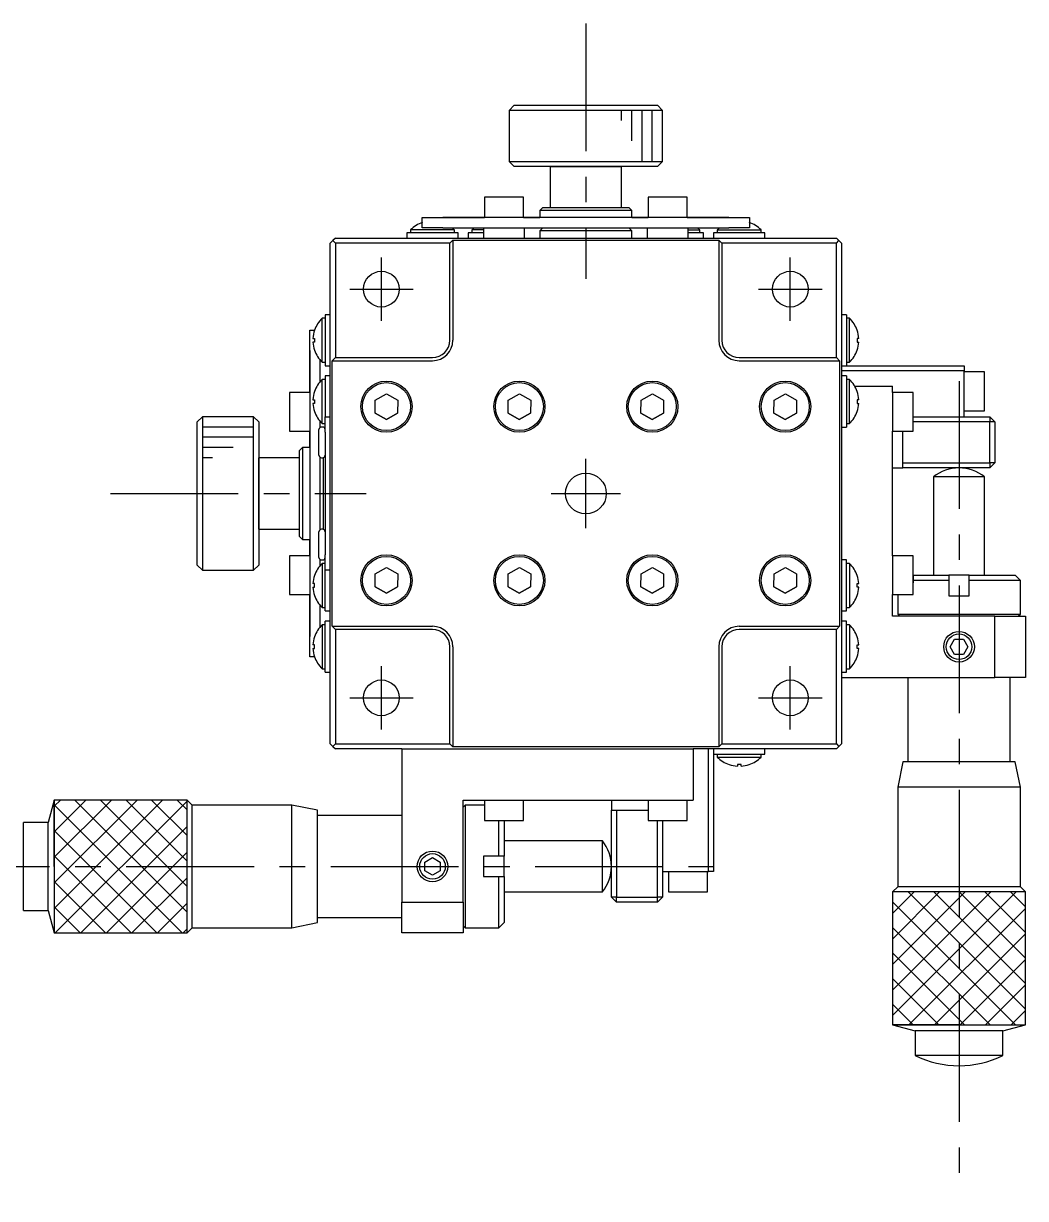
# Model space of a CAD drawing. Extents: x -40 to 380, y -7 to 261.
# Drawn here: x 282.3 to 380.3, y 98.9 to 213.9 of the extents above; entities that cross this region are included whole.
import ezdxf

# ---------------------------------------------------------------- set-up
doc = ezdxf.new("R2010")
doc.units = 0
doc.header["$LTSCALE"] = 10
doc.linetypes.add('CENTER', pattern=[2, 1.25, -0.25, 0.25, -0.25])
doc.layers.get('0').update_dxf_attribs({"linetype": 'CONTINUOUS'})
doc.layers.add('CENTER', color=1, linetype='CENTER')

msp = doc.modelspace()

# ---------------------------------------------------------------- linework, layer by layer
at = {"color": 7, "linetype": 'CONTINUOUS'}
for p, q in [((330.341568, 205.893505), (329.841568, 205.393505)), ((330.341568, 205.893505), (344.341568, 205.893505)), ((344.841568, 205.393505), (344.341568, 205.893505)), ((344.841568, 205.393505), (329.841568, 205.393505)), ((329.841568, 205.393505), (329.841568, 200.393505)), ((344.841568, 200.393505), (344.841568, 205.393505)), ((329.841568, 200.393505), (344.841568, 200.393505)), ((329.841568, 200.393505), (330.341568, 199.893505)), ((344.341568, 199.893505), (344.841568, 200.393505)), ((344.341568, 199.893505), (330.341568, 199.893505)), ((333.841568, 199.893505), (330.341568, 199.893505)), ((340.841568, 199.893505), (333.841568, 199.893505)), ((333.841568, 199.893505), (340.841568, 199.893505)), ((333.841568, 199.893505), (333.841568, 195.893505)), ((344.341568, 199.893505), (340.841568, 199.893505)), ((340.841568, 195.893505), (340.841568, 199.893505)), ((331.241568, 196.893505), (327.441568, 196.893505)), ((327.441568, 196.893505), (327.441568, 194.893505)), ((331.241568, 194.893505), (331.241568, 196.893505)), ((347.241568, 196.893505), (343.441568, 196.893505)), ((343.441568, 196.893505), (343.441568, 194.893505)), ((347.241568, 194.893505), (347.241568, 196.893505)), ((333.141568, 195.893505), (332.841568, 195.593505)), ((341.841568, 195.593505), (332.841568, 195.593505)), ((332.841568, 195.593505), (332.841568, 194.893505)), ((333.141568, 195.893505), (341.541568, 195.893505)), ((341.841568, 195.593505), (341.541568, 195.893505)), ((341.841568, 194.893505), (341.841568, 195.593505)), ((321.341568, 194.893505), (323.341568, 194.893505)), ((321.341568, 194.893505), (323.341568, 194.893505)), ((321.341568, 193.893505), (321.341568, 194.893505)), ((351.341568, 194.893505), (323.341568, 194.893505)), ((323.341568, 194.893505), (327.441568, 194.893505)), ((324.264412, 194.893505), (327.112345, 194.893505)), ((324.264412, 194.893505), (326.41648, 194.893505)), ((326.41648, 194.893505), (327.441568, 194.893505)), ((327.441568, 194.893505), (327.112345, 194.893505)), ((331.241568, 194.893505), (332.841568, 194.893505)), ((332.841568, 194.893505), (331.241568, 194.893505)), ((341.841568, 194.893505), (343.441568, 194.893505)), ((343.441568, 194.893505), (341.841568, 194.893505)), ((347.241568, 194.893505), (351.341568, 194.893505)), ((347.241568, 194.893505), (348.266656, 194.893505)), ((347.570791, 194.893505), (347.241568, 194.893505)), ((347.570791, 194.893505), (350.418724, 194.893505)), ((348.266656, 194.893505), (350.418724, 194.893505)), ((351.341568, 194.893505), (353.341568, 194.893505)), ((351.341568, 194.893505), (353.341568, 194.893505)), ((353.341568, 194.893505), (353.341568, 193.893505)), ((320.191568, 193.393505), (319.841568, 193.393505)), ((322.341568, 193.393505), (319.841568, 193.393505)), ((319.841568, 193.393505), (319.841568, 192.893505)), ((324.491568, 193.685752), (320.191568, 193.685752)), ((320.191568, 193.685752), (320.191568, 193.393505)), ((323.341568, 193.893505), (321.341568, 193.893505)), ((324.841568, 193.393505), (322.341568, 193.393505)), ((323.341568, 193.893505), (329.341568, 193.893505)), ((324.491568, 193.393505), (324.491568, 193.685752)), ((324.841568, 193.393505), (324.491568, 193.393505)), ((324.841568, 192.893505), (324.841568, 193.393505)), ((326.191568, 193.393505), (325.841568, 193.393505)), ((327.341568, 193.393505), (325.841568, 193.393505)), ((325.841568, 193.393505), (325.841568, 192.893505)), ((327.341568, 193.685752), (326.191568, 193.685752)), ((326.191568, 193.685752), (326.191568, 193.393505)), ((327.341568, 193.893505), (327.341568, 192.893505)), ((329.341568, 193.893505), (345.341568, 193.893505)), ((331.341568, 192.893505), (331.341568, 193.893505)), ((333.141568, 193.893505), (332.841568, 193.593505)), ((341.841568, 193.593505), (332.841568, 193.593505)), ((332.841568, 193.593505), (332.841568, 192.893505)), ((341.841568, 193.593505), (341.541568, 193.893505)), ((341.841568, 192.893505), (341.841568, 193.593505)), ((343.341568, 193.893505), (343.341568, 192.893505)), ((345.341568, 193.893505), (351.341568, 193.893505)), ((347.341568, 192.893505), (347.341568, 193.893505)), ((347.341568, 193.685752), (348.491568, 193.685752)), ((348.841568, 193.393505), (347.341568, 193.393505)), ((348.491568, 193.393505), (348.491568, 193.685752)), ((348.841568, 193.393505), (348.491568, 193.393505)), ((348.841568, 192.893505), (348.841568, 193.393505)), ((350.191568, 193.393505), (349.841568, 193.393505)), ((352.341568, 193.393505), (349.841568, 193.393505)), ((349.841568, 193.393505), (349.841568, 192.893505)), ((350.191568, 193.685752), (354.491568, 193.685752)), ((350.191568, 193.685752), (350.191568, 193.393505)), ((353.341568, 193.893505), (351.341568, 193.893505)), ((354.841568, 193.393505), (352.341568, 193.393505)), ((354.491568, 193.393505), (354.491568, 193.685752)), ((354.841568, 193.393505), (354.491568, 193.393505)), ((354.841568, 192.893505), (354.841568, 193.393505)), ((312.591568, 192.643505), (312.341568, 192.393505)), ((312.341568, 169.893505), (312.341568, 192.393505)), ((312.841568, 192.893505), (312.591568, 192.643505)), ((312.591568, 192.643505), (312.841568, 192.393505)), ((312.841568, 192.893505), (328.469788, 192.893505)), ((324.041568, 192.393505), (312.841568, 192.393505)), ((312.841568, 192.393505), (312.841568, 181.193505)), ((324.041568, 192.393505), (324.341568, 192.693505)), ((324.041568, 182.893505), (324.041568, 192.393505)), ((324.341568, 192.693505), (350.341568, 192.693505)), ((324.341568, 192.693505), (324.341568, 182.893505)), ((328.469788, 192.893505), (330.213348, 192.893505)), ((330.213348, 192.893505), (335.341568, 192.893505)), ((335.341568, 192.893505), (339.341568, 192.893505)), ((339.341568, 192.893505), (344.469788, 192.893505)), ((344.469788, 192.893505), (346.213348, 192.893505)), ((346.213348, 192.893505), (361.841568, 192.893505)), ((350.341568, 192.693505), (350.641568, 192.393505)), ((350.341568, 192.693505), (350.341568, 182.893505)), ((350.641568, 192.393505), (350.641568, 182.893505)), ((361.841568, 192.393505), (350.641568, 192.393505)), ((362.091568, 192.643505), (361.841568, 192.893505)), ((361.841568, 192.393505), (362.091568, 192.643505)), ((361.841568, 181.193505), (361.841568, 192.393505)), ((362.341568, 192.393505), (362.091568, 192.643505)), ((362.341568, 192.393505), (362.341568, 169.8935)), ((311.841568, 185.393505), (311.841568, 182.893505)), ((311.841568, 185.393505), (311.841568, 185.043505)), ((312.341568, 185.393505), (311.841568, 185.393505)), ((362.841568, 185.393505), (362.341568, 185.393505)), ((362.841568, 185.393505), (362.841568, 182.893505)), ((362.841568, 185.393505), (362.841568, 185.043505)), ((311.54932, 180.743505), (311.54932, 185.043505)), ((311.841568, 185.043505), (311.54932, 185.043505)), ((363.133816, 185.043505), (362.841568, 185.043505)), ((363.133816, 180.743505), (363.133816, 185.043505)), ((310.341568, 181.893505), (310.341568, 183.893505)), ((310.341568, 181.893505), (310.341568, 183.893505)), ((310.341568, 183.893505), (310.813141, 183.893505)), ((310.652388, 183.073505), (310.809587, 183.073505)), ((310.805048, 183.870313), (310.809587, 183.866893)), ((310.809587, 183.073505), (310.809587, 182.713505)), ((311.841568, 182.893505), (311.841568, 180.393505)), ((362.841568, 182.893505), (362.841568, 180.393505)), ((363.878088, 183.870313), (363.873549, 183.866893)), ((364.030749, 183.073505), (363.873549, 183.073505)), ((363.873549, 183.073505), (363.873549, 182.713505)), ((310.341568, 177.793505), (310.341568, 181.893505)), ((310.341568, 181.893505), (310.341568, 153.893505)), ((310.809587, 182.713505), (310.652388, 182.713505)), ((310.809587, 181.920116), (310.805048, 181.916696)), ((363.873549, 182.713505), (364.030749, 182.713505)), ((363.873549, 181.920116), (363.878088, 181.916696)), ((310.341568, 178.572867), (310.341568, 180.638747)), ((310.341568, 177.793505), (310.341568, 180.638747)), ((311.341568, 178.819641), (311.341568, 180.967369)), ((311.54932, 180.743505), (311.841568, 180.743505)), ((311.841568, 180.743505), (311.841568, 180.393505)), ((312.541568, 180.893505), (312.841568, 181.193505)), ((312.541568, 154.893505), (312.541568, 180.893505)), ((312.541568, 180.893505), (322.341568, 180.893505)), ((312.841568, 181.193505), (322.341568, 181.193505)), ((352.341568, 181.193505), (361.841568, 181.193505)), ((352.341568, 180.893505), (362.141568, 180.893505)), ((361.841568, 181.193505), (362.141568, 180.893505)), ((362.141568, 180.893505), (362.141568, 154.893505)), ((362.841568, 180.743505), (362.841568, 180.393505)), ((362.841568, 180.743505), (363.133816, 180.743505)), ((311.841568, 180.393505), (312.341568, 180.393505)), ((362.341568, 180.393505), (362.841568, 180.393505)), ((362.341568, 180.393505), (362.841568, 180.393505)), ((374.341568, 179.893505), (362.341568, 179.893505)), ((362.841568, 180.393505), (374.341568, 180.393505)), ((374.341568, 180.393505), (374.341568, 179.893505)), ((374.341568, 175.393505), (374.341568, 179.893505)), ((376.341568, 179.793505), (374.341568, 179.793505)), ((376.341568, 175.993505), (376.341568, 179.793505)), ((310.341568, 177.793505), (310.341568, 178.572867)), ((311.54932, 174.743505), (311.54932, 179.043505)), ((311.841568, 179.043505), (311.54932, 179.043505)), ((311.841568, 179.393505), (311.841568, 176.893505)), ((311.841568, 179.393505), (311.841568, 179.043505)), ((312.341568, 179.393505), (311.841568, 179.393505)), ((362.841568, 179.393505), (362.341568, 179.393505)), ((362.841568, 179.393505), (362.841568, 176.893505)), ((362.841568, 179.393505), (362.841568, 179.043505)), ((363.133816, 179.043505), (362.841568, 179.043505)), ((363.133816, 174.743505), (363.133816, 179.043505)), ((363.639644, 178.393505), (367.341568, 178.393505)), ((367.341568, 177.793505), (367.341568, 178.393505)), ((308.341568, 177.793505), (308.341568, 173.993505)), ((310.341568, 177.793505), (308.341568, 177.793505)), ((310.805048, 177.870313), (310.809587, 177.866893)), ((316.747365, 177.038526), (317.853071, 177.663623)), ((317.853071, 177.663623), (318.947275, 177.018602)), ((329.747365, 177.038526), (330.853071, 177.663623)), ((330.853071, 177.663623), (331.947275, 177.018602)), ((342.747365, 177.038526), (343.853071, 177.663623)), ((343.853071, 177.663623), (344.947275, 177.018602)), ((355.747365, 177.038526), (356.853071, 177.663623)), ((356.853071, 177.663623), (357.947275, 177.018602)), ((363.878088, 177.870313), (363.873549, 177.866893)), ((367.341568, 177.793505), (367.341568, 173.993505)), ((369.341568, 177.793505), (367.341568, 177.793505)), ((369.341568, 173.993505), (369.341568, 177.793505)), ((310.652388, 177.073505), (310.809587, 177.073505)), ((310.809587, 176.713505), (310.652388, 176.713505)), ((310.809587, 177.073505), (310.809587, 176.713505)), ((311.841568, 176.893505), (311.841568, 175.393505)), ((316.735861, 175.768408), (316.747365, 177.038526)), ((318.947275, 177.018602), (318.935771, 175.748483)), ((329.735861, 175.768408), (329.747365, 177.038526)), ((331.947275, 177.018602), (331.935771, 175.748483)), ((342.735861, 175.768408), (342.747365, 177.038526)), ((344.947275, 177.018602), (344.935771, 175.748483)), ((355.735861, 175.768408), (355.747365, 177.038526)), ((357.947275, 177.018602), (357.935771, 175.748483)), ((362.841568, 176.893505), (362.841568, 174.393505)), ((364.030749, 177.073505), (363.873549, 177.073505)), ((363.873549, 177.073505), (363.873549, 176.713505)), ((363.873549, 176.713505), (364.030749, 176.713505)), ((374.341568, 175.993505), (376.341568, 175.993505)), ((299.841568, 175.393505), (299.341568, 174.893505)), ((299.341568, 160.893505), (299.341568, 174.893505)), ((299.841568, 175.393505), (299.841568, 160.393505)), ((304.841568, 175.393505), (299.841568, 175.393505)), ((304.841568, 160.393505), (304.841568, 175.393505)), ((305.341568, 174.893505), (304.841568, 175.393505)), ((305.341568, 174.893505), (305.341568, 160.893505)), ((305.341568, 174.893505), (305.341568, 171.393505)), ((310.809587, 175.920116), (310.805048, 175.916696)), ((311.341568, 174.343505), (311.341568, 174.967369)), ((311.841568, 175.393505), (312.341568, 175.393505)), ((311.841568, 173.893505), (311.841568, 175.393505)), ((317.830065, 175.123386), (316.735861, 175.768408)), ((316.735861, 175.768408), (317.830065, 175.123386)), ((318.935771, 175.748483), (317.830065, 175.123386)), ((317.830065, 175.123386), (318.935771, 175.748483)), ((330.830065, 175.123386), (329.735861, 175.768408)), ((329.735861, 175.768408), (330.830065, 175.123386)), ((331.935771, 175.748483), (330.830065, 175.123386)), ((330.830065, 175.123386), (331.935771, 175.748483)), ((343.830065, 175.123386), (342.735861, 175.768408)), ((342.735861, 175.768408), (343.830065, 175.123386)), ((344.935771, 175.748483), (343.830065, 175.123386)), ((343.830065, 175.123386), (344.935771, 175.748483)), ((356.830065, 175.123386), (355.735861, 175.768408)), ((355.735861, 175.768408), (356.830065, 175.123386)), ((357.935771, 175.748483), (356.830065, 175.123386)), ((356.830065, 175.123386), (357.935771, 175.748483)), ((363.873549, 175.920116), (363.878088, 175.916696)), ((369.341568, 175.393505), (376.841568, 175.393505)), ((376.841568, 174.893505), (369.341568, 174.893505)), ((376.841568, 175.393505), (376.841568, 174.893505)), ((376.841568, 175.393505), (377.341568, 174.893505)), ((376.841568, 170.893505), (376.841568, 174.893505)), ((377.341568, 174.893505), (376.841568, 174.893505)), ((377.341568, 174.893505), (377.341568, 170.893505)), ((308.341568, 173.993505), (310.341568, 173.993505)), ((310.341568, 172.393505), (310.341568, 173.993505)), ((310.341568, 173.993505), (310.341568, 172.393505)), ((311.241568, 171.643505), (311.241568, 174.143505)), ((311.591568, 174.393505), (311.491568, 174.393505)), ((311.54932, 174.743505), (311.841568, 174.743505)), ((311.841568, 173.893505), (311.841568, 173.693505)), ((311.841568, 173.693505), (311.841568, 172.093505)), ((362.341568, 174.393505), (362.841568, 174.393505)), ((362.841568, 174.743505), (362.841568, 174.393505)), ((362.841568, 174.743505), (363.133816, 174.743505)), ((367.341568, 161.793505), (367.341568, 173.993505)), ((367.341568, 173.993505), (369.341568, 173.993505)), ((368.341568, 170.893505), (368.341568, 173.993505)), ((305.341568, 171.393505), (305.341568, 164.393505)), ((305.341568, 164.393505), (305.341568, 171.393505)), ((309.341568, 171.393505), (305.341568, 171.393505)), ((309.641568, 172.393505), (309.341568, 172.093505)), ((309.341568, 163.693505), (309.341568, 172.093505)), ((309.641568, 172.393505), (309.641568, 163.393505)), ((310.341568, 172.393505), (309.641568, 172.393505)), ((311.341568, 164.343505), (311.341568, 171.443505)), ((311.491568, 171.393505), (311.591568, 171.393505)), ((311.641568, 171.398556), (311.641568, 164.388454)), ((311.841568, 172.093505), (311.841568, 163.693505)), ((367.341568, 170.393505), (368.341568, 170.393505)), ((368.341568, 170.893505), (376.841568, 170.893505)), ((368.341568, 170.393505), (368.341568, 170.893505)), ((376.841568, 170.393505), (368.341568, 170.393505)), ((377.341568, 170.893505), (376.841568, 170.893505)), ((377.341568, 170.893505), (376.841568, 170.393505)), ((376.841568, 170.893505), (376.841568, 170.393505)), ((312.341568, 165.893505), (312.341568, 169.893505)), ((362.341568, 169.8935), (362.341568, 165.89351)), ((373.841558, 169.515996), (371.341572, 169.515996)), ((371.341572, 169.515996), (371.341572, 159.893505)), ((376.341564, 169.515996), (373.841558, 169.515996)), ((376.341564, 159.893505), (376.341564, 169.515996)), ((312.341568, 143.393505), (312.341568, 165.893505)), ((362.341568, 165.89351), (362.341568, 143.393505)), ((305.341568, 164.393505), (305.341568, 160.893505)), ((305.341568, 164.393505), (309.341568, 164.393505)), ((309.341568, 163.693505), (309.641568, 163.393505)), ((309.641568, 163.393505), (310.341568, 163.393505)), ((310.341568, 161.793505), (310.341568, 163.393505)), ((310.341568, 163.393505), (310.341568, 161.793505)), ((311.241568, 161.643505), (311.241568, 164.143505)), ((311.591568, 164.393505), (311.491568, 164.393505)), ((311.841568, 163.693505), (311.841568, 162.093505)), ((308.341568, 161.793505), (308.341568, 157.993505)), ((310.341568, 161.793505), (308.341568, 161.793505)), ((311.341568, 160.819641), (311.341568, 161.443505)), ((311.491568, 161.393505), (311.591568, 161.393505)), ((311.54932, 161.043505), (311.54932, 156.743505)), ((311.841568, 161.043505), (311.54932, 161.043505)), ((311.841568, 162.093505), (311.841568, 161.893505)), ((311.841568, 160.393505), (311.841568, 161.893505)), ((362.841568, 161.393505), (362.341568, 161.393505)), ((362.841568, 161.043505), (362.841568, 161.393505)), ((362.841568, 158.893505), (362.841568, 161.393505)), ((363.133816, 161.043505), (362.841568, 161.043505)), ((363.133816, 161.043505), (363.133816, 156.743505)), ((367.341568, 161.793505), (367.341568, 157.993505)), ((369.341568, 161.793505), (367.341568, 161.793505)), ((369.341568, 157.993505), (369.341568, 161.793505)), ((299.341568, 160.893505), (299.841568, 160.393505)), ((299.841568, 160.393505), (304.841568, 160.393505)), ((304.841568, 160.393505), (305.341568, 160.893505)), ((310.809587, 159.866893), (310.805048, 159.870313)), ((311.841568, 158.893505), (311.841568, 160.393505)), ((312.341568, 160.393505), (311.841568, 160.393505)), ((316.735861, 158.768408), (316.747365, 160.038526)), ((316.747365, 160.038526), (317.853071, 160.663623)), ((317.853071, 160.663623), (318.947275, 160.018602)), ((318.947275, 160.018602), (318.935771, 158.748483)), ((329.735861, 158.768408), (329.747365, 160.038526)), ((329.747365, 160.038526), (330.853071, 160.663623)), ((330.853071, 160.663623), (331.947275, 160.018602)), ((331.947275, 160.018602), (331.935771, 158.748483)), ((342.735861, 158.768408), (342.747365, 160.038526)), ((342.747365, 160.038526), (343.853071, 160.663623)), ((343.853071, 160.663623), (344.947275, 160.018602)), ((344.947275, 160.018602), (344.935771, 158.748483)), ((355.735861, 158.768408), (355.747365, 160.038526)), ((355.747365, 160.038526), (356.853071, 160.663623)), ((356.853071, 160.663623), (357.947275, 160.018602)), ((357.947275, 160.018602), (357.935771, 158.748483)), ((363.873549, 159.866893), (363.878088, 159.870313)), ((369.341568, 159.893505), (369.341568, 159.143505)), ((369.341568, 159.893505), (372.841568, 159.893505)), ((374.84164, 159.893505), (372.841496, 159.893505)), ((372.841568, 159.893505), (372.841568, 159.393505)), ((374.841568, 159.893505), (379.341568, 159.893505)), ((374.841568, 159.393505), (374.841568, 159.893505)), ((379.841568, 159.393505), (379.341568, 159.893505)), ((310.809587, 159.073505), (310.652388, 159.073505)), ((310.652388, 158.713505), (310.809587, 158.713505)), ((310.809587, 158.713505), (310.809587, 159.073505)), ((311.841568, 156.393505), (311.841568, 158.893505)), ((317.830065, 158.123386), (316.735861, 158.768408)), ((316.735861, 158.768408), (317.830065, 158.123386)), ((318.935771, 158.748483), (317.830065, 158.123386)), ((317.830065, 158.123386), (318.935771, 158.748483)), ((330.830065, 158.123386), (329.735861, 158.768408)), ((329.735861, 158.768408), (330.830065, 158.123386)), ((331.935771, 158.748483), (330.830065, 158.123386)), ((330.830065, 158.123386), (331.935771, 158.748483)), ((343.830065, 158.123386), (342.735861, 158.768408)), ((342.735861, 158.768408), (343.830065, 158.123386)), ((344.935771, 158.748483), (343.830065, 158.123386)), ((343.830065, 158.123386), (344.935771, 158.748483)), ((356.830065, 158.123386), (355.735861, 158.768408)), ((355.735861, 158.768408), (356.830065, 158.123386)), ((357.935771, 158.748483), (356.830065, 158.123386)), ((356.830065, 158.123386), (357.935771, 158.748483)), ((362.841568, 156.393505), (362.841568, 158.893505)), ((363.873549, 159.073505), (364.030749, 159.073505)), ((363.873549, 158.713505), (363.873549, 159.073505)), ((364.030749, 158.713505), (363.873549, 158.713505)), ((372.841568, 159.393505), (369.341568, 159.393505)), ((372.841568, 159.393505), (372.841568, 157.893505)), ((379.841568, 159.393505), (374.841568, 159.393505)), ((374.841568, 157.893505), (374.841568, 159.393505)), ((379.841568, 156.093505), (379.841568, 159.393505)), ((308.341568, 157.993505), (310.341568, 157.993505)), ((310.341568, 153.893505), (310.341568, 157.993505)), ((310.341568, 157.214142), (310.341568, 157.993505)), ((310.341568, 155.148262), (310.341568, 157.993505)), ((310.805048, 157.916696), (310.809587, 157.920116)), ((363.878088, 157.916696), (363.873549, 157.920116)), ((367.341568, 155.893505), (367.341568, 157.993505)), ((367.341568, 157.993505), (369.341568, 157.993505)), ((367.841568, 157.993505), (367.841568, 156.093505)), ((372.841568, 157.893505), (374.841568, 157.893505)), ((310.341568, 155.148262), (310.341568, 157.214142)), ((311.341568, 154.819641), (311.341568, 156.967369)), ((311.54932, 156.743505), (311.841568, 156.743505)), ((311.841568, 156.393505), (311.841568, 156.743505)), ((362.841568, 156.393505), (362.841568, 156.743505)), ((362.841568, 156.743505), (363.133816, 156.743505)), ((311.841568, 156.393505), (312.341568, 156.393505)), ((311.841568, 155.043505), (311.841568, 155.393505)), ((311.841568, 152.893505), (311.841568, 155.393505)), ((312.341568, 155.393505), (311.841568, 155.393505)), ((362.341568, 156.393505), (362.841568, 156.393505)), ((362.841568, 155.393505), (362.341568, 155.393505)), ((362.841568, 155.043505), (362.841568, 155.393505)), ((362.841568, 152.893505), (362.841568, 155.393505)), ((377.341568, 155.893505), (367.341568, 155.893505)), ((367.841568, 156.093505), (373.841568, 156.093505)), ((367.841568, 156.093505), (368.041568, 155.893505)), ((373.841568, 156.093505), (379.841568, 156.093505)), ((377.341568, 149.893505), (377.341568, 155.893505)), ((377.341568, 155.893505), (380.341568, 155.893505)), ((379.641568, 155.893505), (379.841568, 156.093505)), ((380.341568, 155.893505), (380.341568, 149.893505)), ((311.54932, 155.043505), (311.54932, 150.743505)), ((311.841568, 155.043505), (311.54932, 155.043505)), ((312.841568, 154.593505), (312.541568, 154.893505)), ((312.541568, 154.893505), (322.341568, 154.893505)), ((312.841568, 154.593505), (312.841568, 143.393505)), ((322.341568, 154.593505), (312.841568, 154.593505)), ((352.341568, 154.893505), (362.141568, 154.893505)), ((361.841568, 154.593505), (352.341568, 154.593505)), ((362.141568, 154.893505), (361.841568, 154.593505)), ((361.841568, 143.393505), (361.841568, 154.593505)), ((363.133816, 155.043505), (362.841568, 155.043505)), ((363.133816, 155.043505), (363.133816, 150.743505)), ((310.341568, 151.893505), (310.341568, 153.893505)), ((310.341568, 151.893505), (310.341568, 153.893505)), ((310.809587, 153.073505), (310.652388, 153.073505)), ((310.809587, 153.866893), (310.805048, 153.870313)), ((310.809587, 152.713505), (310.809587, 153.073505)), ((363.873549, 153.866893), (363.878088, 153.870313)), ((363.873549, 153.073505), (364.030749, 153.073505)), ((363.873549, 152.713505), (363.873549, 153.073505)), ((372.975543, 152.893505), (373.408555, 153.643505)), ((373.408555, 153.643505), (374.274581, 153.643505)), ((374.274581, 153.643505), (374.707593, 152.893505)), ((310.813141, 151.893505), (310.341568, 151.893505)), ((310.652388, 152.713505), (310.809587, 152.713505)), ((310.805048, 151.916696), (310.809587, 151.920116)), ((311.841568, 150.393505), (311.841568, 152.893505)), ((324.041568, 143.393505), (324.041568, 152.893505)), ((324.341568, 152.893505), (324.341568, 143.093505)), ((350.341568, 152.893505), (350.341568, 143.093505)), ((350.641568, 152.893505), (350.641568, 143.393505)), ((362.841568, 150.393505), (362.841568, 152.893505)), ((364.030749, 152.713505), (363.873549, 152.713505)), ((363.878088, 151.916696), (363.873549, 151.920116)), ((373.408555, 152.143505), (372.975543, 152.893505)), ((374.274581, 152.143505), (373.408555, 152.143505)), ((374.707593, 152.893505), (374.274581, 152.143505)), ((311.54932, 150.743505), (311.841568, 150.743505)), ((311.841568, 150.393505), (311.841568, 150.743505)), ((362.841568, 150.393505), (362.841568, 150.743505)), ((362.841568, 150.743505), (363.133816, 150.743505)), ((311.841568, 150.393505), (312.341568, 150.393505)), ((362.341568, 150.393505), (362.841568, 150.393505)), ((362.341568, 149.893505), (377.341568, 149.893505)), ((368.841568, 149.893505), (368.841568, 141.643505)), ((380.341568, 149.893505), (377.341568, 149.893505)), ((378.841568, 141.643505), (378.841568, 149.893505)), ((312.341568, 143.393505), (312.591568, 143.143505)), ((312.591568, 143.143505), (312.841568, 143.393505)), ((312.591568, 143.143505), (312.841568, 142.893505)), ((312.841568, 143.393505), (324.041568, 143.393505)), ((319.341568, 142.893505), (312.841568, 142.893505)), ((319.341568, 142.893505), (335.341573, 142.893505)), ((319.341568, 142.893505), (319.341568, 127.893505)), ((324.341568, 143.093505), (324.041568, 143.393505)), ((350.341568, 143.093505), (324.341568, 143.093505)), ((335.341573, 142.893505), (339.341563, 142.893505)), ((339.341563, 142.893505), (347.841568, 142.893505)), ((347.841568, 142.893505), (347.841568, 137.893505)), ((361.841568, 142.893505), (347.841568, 142.893505)), ((349.341568, 130.893505), (349.341568, 142.893505)), ((349.841568, 142.893505), (349.841568, 130.893505)), ((350.641568, 143.393505), (350.341568, 143.093505)), ((350.641568, 143.393505), (361.841568, 143.393505)), ((354.841568, 142.393505), (354.841568, 142.893505)), ((361.841568, 143.393505), (362.091568, 143.143505)), ((361.841568, 142.893505), (362.091568, 143.143505)), ((362.091568, 143.143505), (362.341568, 143.393505)), ((349.841568, 142.393505), (354.841568, 142.393505)), ((349.841568, 142.393505), (350.191568, 142.393505)), ((350.191568, 142.393505), (350.191568, 142.101257)), ((350.191568, 142.101257), (354.491568, 142.101257)), ((354.491568, 142.393505), (354.841568, 142.393505)), ((354.491568, 142.101257), (354.491568, 142.393505)), ((368.341571, 141.643505), (367.841572, 139.143506)), ((373.841546, 141.643505), (368.341571, 141.643505)), ((379.341565, 141.643505), (373.841546, 141.643505)), ((379.841564, 139.143506), (379.341565, 141.643505)), ((351.36818, 141.361524), (351.364759, 141.356985)), ((352.521568, 141.361524), (352.161568, 141.361524)), ((352.161568, 141.361524), (352.161568, 141.204324)), ((352.521568, 141.204324), (352.521568, 141.361524)), ((353.318377, 141.356985), (353.314956, 141.361524)), ((373.841544, 139.143506), (367.841572, 139.143506)), ((367.841572, 139.143506), (367.841572, 129.393501)), ((379.841564, 139.143506), (373.841544, 139.143506)), ((379.841564, 129.393501), (379.841564, 139.143506)), ((285.341561, 137.893504), (284.752073, 135.693505)), ((285.341561, 131.393531), (285.341561, 137.893504)), ((298.341562, 137.893504), (285.341561, 137.893504)), ((285.341561, 137.893504), (285.341561, 124.893506)), ((298.841564, 137.393501), (298.341562, 137.893504)), ((298.341562, 124.893506), (298.341562, 137.893504)), ((298.841564, 131.393529), (298.841564, 137.393501)), ((308.591569, 137.393501), (298.841564, 137.393501)), ((308.591569, 131.393529), (308.591569, 137.393501)), ((311.091568, 136.893502), (308.591569, 137.393501)), ((311.091568, 131.393527), (311.091568, 136.893502)), ((325.341568, 137.893505), (347.841568, 137.893505)), ((325.341568, 127.893505), (325.341568, 137.893505)), ((325.541568, 137.393505), (325.341568, 137.193505)), ((325.541568, 137.393505), (325.541568, 131.393505)), ((327.441568, 137.393505), (325.541568, 137.393505)), ((327.441568, 137.893505), (327.441568, 135.893505)), ((331.241568, 135.893505), (331.241568, 137.893505)), ((339.841568, 137.893505), (339.841568, 136.893505)), ((339.841568, 128.393505), (339.841568, 136.893505)), ((339.841568, 136.893505), (340.341568, 136.893505)), ((340.341568, 136.893505), (340.341568, 128.393505)), ((340.341568, 136.893505), (343.441568, 136.893505)), ((343.441568, 137.893505), (343.441568, 135.893505)), ((347.241568, 135.893505), (347.241568, 137.893505)), ((319.341568, 136.393505), (311.091568, 136.393505)), ((327.441568, 135.893505), (331.241568, 135.893505)), ((328.841568, 132.393505), (328.841568, 135.893505)), ((329.341568, 135.893505), (329.341568, 132.393505)), ((343.441568, 135.893505), (347.241568, 135.893505)), ((344.341568, 128.393505), (344.341568, 135.893505)), ((344.841568, 135.893505), (344.841568, 128.393505)), ((282.341562, 131.393522), (282.341562, 135.693505)), ((284.752073, 135.693505), (282.341562, 135.693505)), ((284.752073, 131.393522), (284.752073, 135.693505)), ((338.964059, 133.893501), (329.341568, 133.893501)), ((338.964059, 131.393515), (338.964059, 133.893501)), ((321.591568, 131.826517), (322.341568, 132.25953)), ((322.341568, 132.25953), (323.091568, 131.826517)), ((327.341568, 132.393505), (327.341568, 130.393505)), ((328.841568, 132.393505), (327.341568, 132.393505)), ((329.341568, 132.393505), (328.841568, 132.393505)), ((329.341568, 130.393433), (329.341568, 132.393576)), ((282.341562, 127.093505), (282.341562, 131.393522)), ((284.752073, 127.093505), (284.752073, 131.393522)), ((298.341562, 124.893506), (298.341562, 131.393531)), ((298.841564, 125.393509), (298.841564, 131.393529)), ((308.591569, 125.393509), (308.591569, 131.393529)), ((311.091568, 125.893508), (311.091568, 131.393527)), ((321.591568, 130.960492), (321.591568, 131.826517)), ((323.091568, 131.826517), (323.091568, 130.960492)), ((325.541568, 131.393505), (325.541568, 125.393505)), ((338.964059, 128.893509), (338.964059, 131.393515)), ((322.341568, 130.527479), (321.591568, 130.960492)), ((323.091568, 130.960492), (322.341568, 130.527479)), ((327.341568, 130.393505), (328.841568, 130.393505)), ((328.841568, 125.393505), (328.841568, 130.393505)), ((328.841568, 130.393505), (329.341568, 130.393505)), ((329.341568, 130.393505), (329.341568, 125.893505)), ((344.841568, 130.893505), (349.341568, 130.893505)), ((345.441568, 130.893505), (345.441568, 128.893505)), ((349.241568, 128.893505), (349.241568, 130.893505)), ((349.841568, 130.893505), (349.341568, 130.893505)), ((329.341568, 128.893509), (338.964059, 128.893509)), ((345.441568, 128.893505), (349.241568, 128.893505)), ((367.841572, 129.393501), (367.341569, 128.893499)), ((373.841542, 128.893499), (367.341569, 128.893499)), ((380.341567, 128.893499), (367.341569, 128.893499)), ((367.341569, 128.893499), (367.341569, 115.893498)), ((373.841544, 129.393501), (367.841572, 129.393501)), ((379.841564, 129.393501), (373.841544, 129.393501)), ((380.341567, 128.893499), (379.841564, 129.393501)), ((380.341567, 115.893498), (380.341567, 128.893499)), ((319.341568, 124.893505), (319.341568, 127.893505)), ((319.341568, 127.893505), (325.341568, 127.893505)), ((325.341568, 127.893505), (325.341568, 124.893505)), ((340.341568, 127.893505), (339.841568, 128.393505)), ((340.341568, 128.393505), (339.841568, 128.393505)), ((340.341568, 128.393505), (344.341568, 128.393505)), ((340.341568, 127.893505), (340.341568, 128.393505)), ((344.341568, 127.893505), (340.341568, 127.893505)), ((344.341568, 127.893505), (344.341568, 128.393505)), ((344.841568, 128.393505), (344.341568, 128.393505)), ((344.841568, 128.393505), (344.341568, 127.893505)), ((282.341562, 127.093505), (284.752073, 127.093505)), ((284.752073, 127.093505), (285.341561, 124.893506)), ((298.341562, 124.893506), (298.841564, 125.393509)), ((298.841564, 125.393509), (308.591569, 125.393509)), ((308.591569, 125.393509), (311.091568, 125.893508)), ((311.091568, 126.393505), (319.341568, 126.393505)), ((325.341568, 125.593505), (325.541568, 125.393505)), ((325.541568, 125.393505), (328.841568, 125.393505)), ((328.841568, 125.393505), (329.341568, 125.893505)), ((285.341561, 124.893506), (298.341562, 124.893506)), ((325.341568, 124.893505), (319.341568, 124.893505)), ((373.841542, 115.893498), (367.341569, 115.893498)), ((367.341569, 115.893498), (369.541568, 115.30401)), ((367.341569, 115.893498), (380.341567, 115.893498)), ((373.841551, 115.30401), (369.541568, 115.30401)), ((369.541568, 115.30401), (369.541568, 112.893499)), ((378.141568, 115.30401), (373.841551, 115.30401)), ((378.141568, 115.30401), (380.341567, 115.893498)), ((378.141568, 112.893499), (378.141568, 115.30401)), ((373.841551, 112.893499), (369.541568, 112.893499)), ((378.141568, 112.893499), (373.841551, 112.893499))]:
    msp.add_line(p, q, dxfattribs=at)
at = {"color": 3, "linetype": 'CONTINUOUS'}
for p, q in [((340.841568, 204.393505), (340.841568, 205.393505)), ((341.841568, 202.393505), (341.841568, 205.393505)), ((342.841568, 200.393505), (342.841568, 205.393505)), ((343.841568, 200.393505), (343.841568, 205.393505)), ((304.841568, 174.393505), (299.841568, 174.393505)), ((304.841568, 173.393505), (299.841568, 173.393505)), ((302.841568, 172.393505), (299.841568, 172.393505)), ((300.841568, 171.393505), (299.841568, 171.393505)), ((285.341561, 137.289625), (285.94544, 137.893504)), ((285.341561, 134.789625), (288.44544, 137.893504)), ((285.341561, 132.289625), (290.94544, 137.893504)), ((285.341561, 129.789625), (293.44544, 137.893504)), ((285.341561, 127.289625), (295.94544, 137.893504)), ((285.341561, 137.423373), (297.871429, 124.893506)), ((285.445442, 124.893506), (298.341562, 137.789626)), ((287.371431, 137.893504), (298.341562, 126.923372)), ((289.871431, 137.893504), (298.341562, 129.423372)), ((292.371431, 137.893504), (298.341562, 131.923372)), ((294.871431, 137.893504), (298.341562, 134.423372)), ((297.371431, 137.893504), (298.341562, 136.923372)), ((285.341561, 134.923373), (295.371429, 124.893506)), ((287.945442, 124.893506), (298.341562, 135.289626)), ((285.341561, 132.423373), (292.871429, 124.893506)), ((290.445442, 124.893506), (298.341562, 132.789626)), ((292.945442, 124.893506), (298.341562, 130.289626)), ((285.341561, 129.923373), (290.371429, 124.893506)), ((367.341569, 126.789633), (369.445435, 128.893499)), ((367.341569, 124.289633), (371.945435, 128.893499)), ((367.341569, 121.789633), (374.445435, 128.893499)), ((367.341569, 119.289633), (376.945435, 128.893499)), ((367.341569, 116.789633), (379.445435, 128.893499)), ((368.871436, 128.893499), (380.341567, 117.423367)), ((371.371436, 128.893499), (380.341567, 119.923367)), ((373.871436, 128.893499), (380.341567, 122.423367)), ((376.371436, 128.893499), (380.341567, 124.923367)), ((378.871436, 128.893499), (380.341567, 127.423367)), ((295.445442, 124.893506), (298.341562, 127.789626)), ((367.341569, 127.923365), (379.371437, 115.893498)), ((285.341561, 127.423373), (287.871429, 124.893506)), ((368.945434, 115.893498), (380.341567, 127.289631)), ((367.341569, 125.423365), (376.871437, 115.893498)), ((285.341561, 124.923373), (285.371429, 124.893506)), ((297.945442, 124.893506), (298.341562, 125.289626)), ((371.445434, 115.893498), (380.341567, 124.789631)), ((367.341569, 122.923365), (374.371437, 115.893498)), ((373.945434, 115.893498), (380.341567, 122.289631)), ((367.341569, 120.423365), (371.871437, 115.893498)), ((376.445434, 115.893498), (380.341567, 119.789631)), ((367.341569, 117.923365), (369.371437, 115.893498)), ((378.945434, 115.893498), (380.341567, 117.289631))]:
    msp.add_line(p, q, dxfattribs=at)
at = {"color": 7, "linetype": 'CONTINUOUS'}
for centre, radius in [((317.341568, 187.893505), 1.75), ((357.341568, 187.893505), 1.75), ((317.841568, 176.393505), 2.5), ((317.841568, 176.393505), 2.35), ((330.841568, 176.393505), 2.5), ((330.841568, 176.393505), 2.35), ((343.841568, 176.393505), 2.5), ((343.841568, 176.393505), 2.35), ((356.841568, 176.393505), 2.5), ((356.841568, 176.393505), 2.35), ((337.341568, 167.893505), 2), ((317.841568, 159.393505), 2.5), ((317.841568, 159.393505), 2.35), ((330.841568, 159.393505), 2.5), ((330.841568, 159.393505), 2.35), ((343.841568, 159.393505), 2.5), ((343.841568, 159.393505), 2.35), ((356.841568, 159.393505), 2.5), ((356.841568, 159.393505), 2.35), ((373.841568, 152.893505), 1.25), ((317.341568, 147.893505), 1.75), ((357.341568, 147.893505), 1.75), ((322.341568, 131.393505), 1.25)]:
    msp.add_circle(centre, radius, dxfattribs=at)
at = {"color": 3, "linetype": 'CONTINUOUS'}
for centre in [(373.841568, 152.893505), (322.341568, 131.393505)]:
    msp.add_circle(centre, 1.5, dxfattribs=at)
at = {"color": 7, "linetype": 'CONTINUOUS'}
for centre, radius, start, end in [((322.341568, 191.593505), 3, 109.002108, 135.779956), ((352.341568, 191.593505), 3, 44.220044, 70.997892), ((322.341568, 191.593505), 3, 44.220044, 50.05544), ((328.341568, 191.593505), 3, 129.944554, 135.779956), ((346.341568, 191.593505), 3, 44.220044, 50.055447), ((352.341568, 191.593505), 3, 129.944558, 135.779956), ((313.641568, 182.893505), 3, 134.220044, 160.997892), ((361.041568, 182.893505), 3, 19.002108, 45.779956), ((313.641568, 182.893505), 2.994595, 161.031491, 176.553971), ((322.341568, 182.893505), 1.7, 270, 0), ((322.341568, 182.893505), 2, 270, 0), ((352.341568, 182.893505), 2, 180, 270), ((352.341568, 182.893505), 1.7, 180, 270), ((361.041568, 182.893505), 2.994595, 3.446029, 18.968509), ((313.641568, 182.893505), 2.994595, 183.446029, 198.968509), ((313.641568, 182.893505), 3, 199.002108, 225.779956), ((361.041568, 182.893505), 3, 314.220044, 340.997892), ((361.041568, 182.893505), 2.994595, 341.031491, 356.553971), ((313.641568, 176.893505), 3, 134.220044, 160.997892), ((361.041568, 176.893505), 3, 19.002108, 45.779956), ((313.641568, 176.893505), 2.994595, 161.031491, 176.553971), ((361.041568, 176.893505), 2.994595, 3.446029, 18.968509), ((313.641568, 176.893505), 2.994595, 183.446029, 198.968509), ((361.041568, 176.893505), 2.994595, 341.031491, 356.553971), ((313.641568, 176.893505), 3, 199.002108, 225.779956), ((361.041568, 176.893505), 3, 314.220044, 340.997892), ((311.491568, 174.143505), 0.25, 90, 180), ((311.591568, 174.143505), 0.25, 0, 90), ((311.491568, 171.643505), 0.25, 180, 270), ((311.591568, 171.643505), 0.25, 270, 0), ((373.841571, 166.3935), 3.999997, 90, 128.682205), ((373.841571, 166.3935), 3.999997, 51.317827, 90), ((311.491568, 164.143505), 0.25, 90, 180), ((311.591568, 164.143505), 0.25, 0, 90), ((313.641568, 158.893505), 3, 134.220044, 160.997892), ((311.491568, 161.643505), 0.25, 180, 270), ((311.591568, 161.643505), 0.25, 270, 0), ((361.041568, 158.893505), 3, 19.002108, 45.779956), ((313.641568, 158.893505), 2.994595, 161.031491, 176.553971), ((361.041568, 158.893505), 2.994595, 3.446029, 18.968509), ((313.641568, 158.893505), 2.994595, 183.446029, 198.968509), ((361.041568, 158.893505), 2.994595, 341.031491, 356.553971), ((313.641568, 158.893505), 3, 199.002108, 225.779956), ((361.041568, 158.893505), 3, 314.220044, 340.997892), ((313.641568, 152.893505), 3, 134.220044, 160.997892), ((322.341568, 152.893505), 2, 0, 90), ((322.341568, 152.893505), 1.7, 0, 90), ((352.341568, 152.893505), 2, 90, 180), ((352.341568, 152.893505), 1.7, 90, 180), ((361.041568, 152.893505), 3, 19.002108, 45.779956), ((313.641568, 152.893505), 2.994595, 161.031491, 176.553971), ((361.041568, 152.893505), 2.994595, 3.446029, 18.968509), ((313.641568, 152.893505), 2.994595, 183.446029, 198.968509), ((313.641568, 152.893505), 3, 199.002108, 225.779956), ((361.041568, 152.893505), 3, 314.220044, 340.997892), ((361.041568, 152.893505), 2.994595, 341.031491, 356.553971), ((352.341568, 144.193505), 3, 224.220044, 250.997892), ((352.341568, 144.193505), 3, 289.002108, 315.779956), ((352.341568, 144.193505), 2.994595, 251.031491, 266.553971), ((352.341568, 144.193505), 2.994595, 273.446029, 288.968509), ((335.841563, 131.393502), 3.999997, 0, 38.682205), ((335.841563, 131.393502), 3.999997, 321.317827, 0), ((373.84157, 121.638499), 9.745001, 243.816202, 296.183785)]:
    msp.add_arc(centre, radius, start, end, dxfattribs=at)
at = {"layer": 'CENTER', "color": 1, "linetype": 'CENTER'}
for p, q in [((337.341568, 213.893501), (337.341568, 188.893501)), ((317.341568, 184.793505), (317.341568, 190.993505)), ((357.341568, 184.793505), (357.341568, 190.993505)), ((314.241568, 187.893505), (320.441568, 187.893505)), ((354.241568, 187.893505), (360.441568, 187.893505)), ((373.841568, 178.893501), (373.841568, 98.893501)), ((337.341568, 164.493505), (337.341568, 171.293505)), ((290.841565, 167.893505), (315.841565, 167.893505)), ((333.941568, 167.893505), (340.741568, 167.893505)), ((317.341568, 144.793505), (317.341568, 150.993505)), ((357.341568, 144.793505), (357.341568, 150.993505)), ((314.241568, 147.893505), (320.441568, 147.893505)), ((354.241568, 147.893505), (360.441568, 147.893505)), ((272.391426, 131.393505), (350.841565, 131.393505))]:
    msp.add_line(p, q, dxfattribs=at)

doc.saveas('drawing.dxf')
